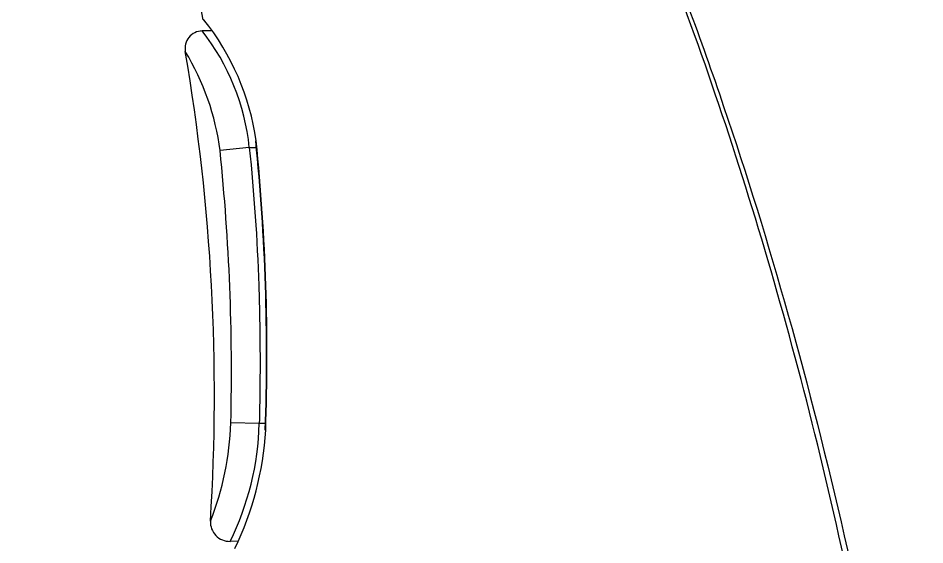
# Model space of a CAD drawing. Header units: millimetres. Extents: x 1617 to 5774, y 11446 to 13973.
# Drawn here: x 3854.9 to 3920.6, y 12038.6 to 12076.7 of the extents above; entities that cross this region are included whole.
import ezdxf

# ---------------------------------------------------------------- set-up
doc = ezdxf.new("R2010")
doc.units = ezdxf.units.MM
doc.layers.get('0').update_dxf_attribs({"color": 250})

# ---------------------------------------------------------------- blocks, each defined once
blk = doc.blocks.new('23')
at = {"linetype": 'Continuous'}
for p, q in [((3868.27, 12075.796), (3868.156, 12075.79)), ((3868.918, 12075.813), (3868.256, 12075.796)), ((3871.675, 12067.354), (3869.553, 12067.129)), ((3871.675, 12067.354), (3872.188, 12067.363)), ((3872.402, 12047.364), (3870.336, 12047.41)), ((3872.848, 12047.372), (3872.402, 12047.364)), ((3870.843, 12038.831), (3870.284, 12038.826))]:
    blk.add_line(p, q, dxfattribs=at)
for centre, radius, start, end in [((3783.285, 12062.005), 114.899, 31.64919, 179.99998), ((3785.071, 12060.077), 84.888, 11.22281, 30.85979), ((3854.234, 12065.261), 18.131, 38.47582, 38.79701), ((3854.224, 12065.256), 18.141, 8.17084, 38.7901), ((3868.281, 12074.532), 1.264, 91.1272, 190.72993), ((3855.412, 12065.679), 16.35, 5.87971, 38.22563), ((3721.848, 12049.481), 147.296, 356.42542, 9.69902), ((3851.545, 12064.836), 18.154, 7.25525, 31.40876), ((3718.116, 12052.235), 154.815, 358.01741, 5.78154), ((3717.429, 12052.299), 155.529, 358.0028, 5.73281), ((3716.559, 12051.18), 153.823, 358.59573, 5.95115), ((3849.085, 12048.118), 21.263, 338.41975, 358.09252), ((3851.792, 12047.944), 20.618, 333.75273, 358.38865), ((3850.307, 12048.19), 22.595, 334.05355, 356.67373), ((3870.26, 12040.23), 1.405, 177.24123, 270.96676)]:
    blk.add_arc(centre, radius, start, end, dxfattribs=at)
for points, knots in [([(3882.039, 12121.12), (3884.199, 12117.792), (3888.543, 12110.593), (3894.718, 12098.688), (3900.543, 12085.527), (3907.611, 12066.686), (3914.967, 12040.969), (3919.091, 12018.186), (3920.645, 12006.384)], [0, 0, 0, 0, 0.118829, 0.245293, 0.371757, 0.498221, 0.75115, 1, 1, 1, 1]), ([(3920.147, 12006.382), (3919.482, 12011.287), (3918.317, 12019.688), (3915.77, 12033.375), (3912.804, 12046.471), (3909.394, 12059.092), (3905.589, 12071.111), (3901.409, 12082.528), (3896.867, 12093.345), (3892.028, 12103.44), (3886.951, 12112.825), (3883.626, 12118.079), (3881.798, 12120.947)], [0, 0, 0, 0, 0.110889, 0.22534, 0.336162, 0.443334, 0.54684, 0.646664, 0.742789, 0.835194, 0.923863, 1, 1, 1, 1]), ([(3871.675, 12067.354), (3872.027, 12064.03), (3872.357, 12059.03), (3872.476, 12052.36), (3872.44, 12049.025), (3872.402, 12047.364)], [0, 0, 0, 0, 0.5, 0.75, 1, 1, 1, 1])]:
    blk.add_open_spline(points, degree=3, knots=knots, dxfattribs=at)

msp = doc.modelspace()

# ---------------------------------------------------------------- block references
msp.add_blockref('23', (0, 0))

doc.saveas('drawing.dxf')
